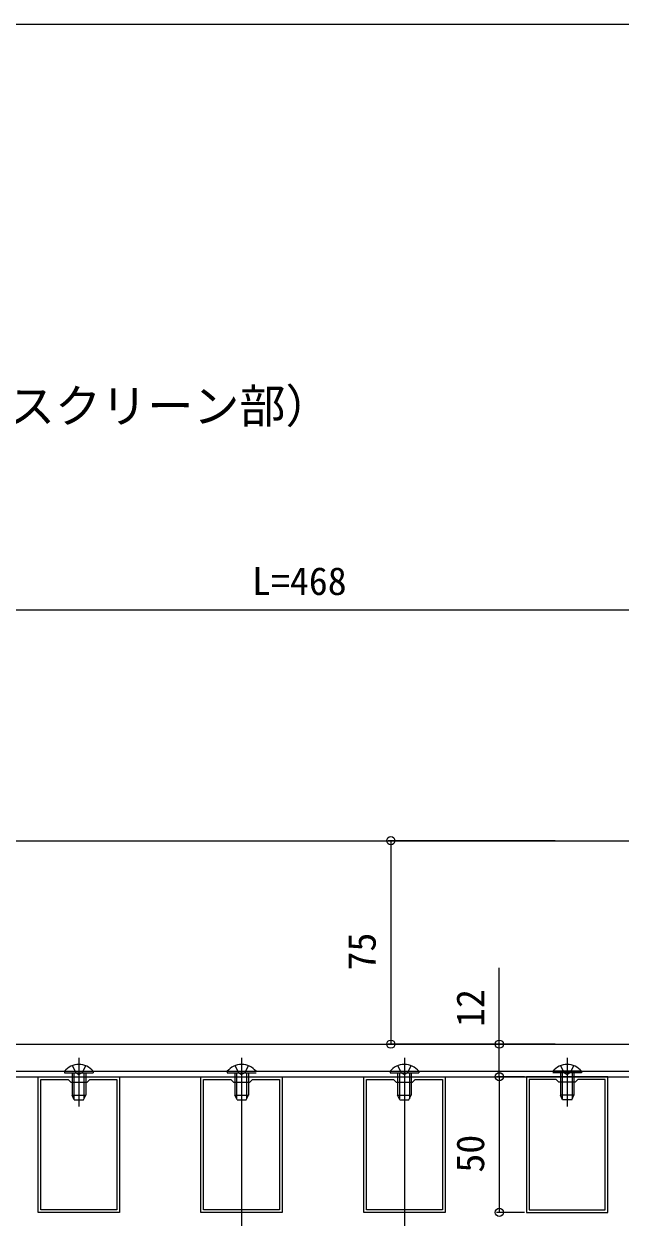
# Model space of a CAD drawing. Units: millimetres, scale not verified. Extents: x -875 to 875, y -1300 to 1292.
# Drawn here: x 227.4 to 447.5, y 807.4 to 1250.4 of the extents above; entities that cross this region are included whole.
import ezdxf
from ezdxf.enums import TextEntityAlignment as Align

# ---------------------------------------------------------------- set-up
doc = ezdxf.new("R2010")
doc.units = ezdxf.units.MM
doc.header["$LTSCALE"] = 8
for name, color, linetype in [('0-1_USER1', 3, 'Continuous'), ('0-2_YKK_11', 7, 'Continuous'), ('0-3_YKK_12', 2, 'Continuous'), ('0-4_YKK_13', 4, 'Continuous'), ('0-6_YKK_D', 6, 'Continuous'), ('0-7_YKK_ZWAK', 7, 'Continuous')]:
    doc.layers.add(name, color=color, linetype=linetype)
doc.styles.add('ＭＳ ゴシック', font='')
doc.styles.get('ＭＳ ゴシック').set_extended_font_data('MS Gothic')

msp = doc.modelspace()

# ---------------------------------------------------------------- linework, layer by layer
at = {"layer": '0-2_YKK_11'}
for points in [[(232.608, 812.379), (232.608, 862.379), (262.608, 862.379), (262.608, 812.379)], [(233.608, 813.379), (233.608, 861.379), (243.608, 861.379), (244.608, 860.379), (250.608, 860.379), (251.608, 861.379), (261.608, 861.379), (261.608, 813.379)], [(292.608, 812.379), (292.608, 862.379), (322.608, 862.379), (322.608, 812.379)], [(293.608, 813.379), (293.608, 861.379), (303.608, 861.379), (304.608, 860.379), (310.608, 860.379), (311.608, 861.379), (321.608, 861.379), (321.608, 813.379)], [(352.608, 812.379), (352.608, 862.379), (382.608, 862.379), (382.608, 812.379)], [(353.608, 813.379), (353.608, 861.379), (363.608, 861.379), (364.608, 860.379), (370.608, 860.379), (371.608, 861.379), (381.608, 861.379), (381.608, 813.379)], [(442.608, 812.379), (442.608, 862.379), (412.608, 862.379), (412.608, 812.379)], [(441.608, 813.379), (441.608, 861.379), (431.608, 861.379), (430.608, 860.379), (424.608, 860.379), (423.608, 861.379), (413.608, 861.379), (413.608, 813.379)]]:
    msp.add_lwpolyline(points, close=True, dxfattribs=at)
at = {"layer": '0-3_YKK_12'}
for p, q in [((141.608, 874.379), (533.608, 874.379)), ((141.608, 864.379), (533.608, 864.379)), ((307.608, 867.379), (307.608, 807.379)), ((367.608, 867.379), (367.608, 807.379)), ((141.608, 862.379), (533.608, 862.379))]:
    msp.add_line(p, q, dxfattribs=at)
msp.add_lwpolyline([(143.608, 874.379), (143.608, 949.379), (531.608, 949.379)], dxfattribs=at)
at = {"layer": '0-4_YKK_13'}
for p, q in [((247.608, 869.379), (247.608, 851.379)), ((307.608, 869.379), (307.608, 851.379)), ((367.608, 869.379), (367.608, 851.379)), ((427.608, 869.379), (427.608, 851.379)), ((242.308, 864.388), (242.308, 863.879)), ((302.308, 864.388), (302.308, 863.879)), ((302.308, 864.388), (312.908, 864.388)), ((362.308, 864.388), (362.308, 863.879)), ((432.908, 864.388), (422.308, 864.388)), ((432.908, 864.388), (432.908, 863.879)), ((242.308, 863.879), (252.908, 863.879)), ((302.308, 863.879), (312.908, 863.879)), ((362.308, 863.879), (372.908, 863.879)), ((432.908, 863.879), (422.308, 863.879)), ((245.108, 855.579), (250.108, 855.579)), ((245.908, 853.879), (245.108, 855.579)), ((249.308, 853.879), (250.108, 855.579)), ((305.108, 855.579), (310.108, 855.579)), ((305.908, 853.879), (305.108, 855.579)), ((309.308, 853.879), (310.108, 855.579)), ((365.108, 855.579), (370.108, 855.579)), ((365.908, 853.879), (365.108, 855.579)), ((369.308, 853.879), (370.108, 855.579)), ((430.108, 855.579), (425.108, 855.579)), ((425.908, 853.879), (425.108, 855.579)), ((429.308, 853.879), (430.108, 855.579)), ((245.908, 853.879), (249.308, 853.879)), ((305.908, 853.879), (309.308, 853.879)), ((365.908, 853.879), (369.308, 853.879)), ((429.308, 853.879), (425.908, 853.879))]:
    msp.add_line(p, q, dxfattribs=at)
for points in [[(242.308, 864.388), (252.908, 864.388), (252.908, 863.879)], [(245.208, 866.447), (246.463, 863.874), (247.608, 863.266)], [(250.008, 866.447), (248.753, 863.874), (247.608, 863.266)], [(305.208, 866.447), (306.463, 863.874), (307.608, 863.266)], [(310.008, 866.447), (308.753, 863.874), (307.608, 863.266)], [(362.308, 864.388), (372.908, 864.388), (372.908, 863.879)], [(365.208, 866.447), (366.463, 863.874), (367.608, 863.266)], [(370.008, 866.447), (368.753, 863.874), (367.608, 863.266)], [(425.208, 866.447), (426.463, 863.874), (427.608, 863.266)], [(430.008, 866.447), (428.753, 863.874), (427.608, 863.266)], [(245.108, 863.879), (245.108, 860.379), (245.108, 855.579)], [(245.763, 863.879), (245.763, 860.379), (245.763, 854.189)], [(249.454, 863.879), (249.454, 860.379), (249.454, 854.189)], [(250.108, 863.879), (250.108, 860.379), (250.108, 855.579)], [(305.108, 863.879), (305.108, 860.379), (305.108, 855.579)], [(305.763, 863.879), (305.763, 860.379), (305.763, 854.189)], [(309.454, 863.879), (309.454, 860.379), (309.454, 854.189)], [(310.108, 863.879), (310.108, 860.379), (310.108, 855.579)], [(365.108, 863.879), (365.108, 860.379), (365.108, 855.579)], [(365.763, 863.879), (365.763, 860.379), (365.763, 854.189)], [(369.454, 863.879), (369.454, 860.379), (369.454, 854.189)], [(370.108, 863.879), (370.108, 860.379), (370.108, 855.579)], [(425.108, 863.879), (425.108, 860.379), (425.108, 855.579)], [(425.763, 863.879), (425.763, 860.379), (425.763, 854.189)], [(429.454, 863.879), (429.454, 860.379), (429.454, 854.189)], [(430.108, 863.879), (430.108, 860.379), (430.108, 855.579)]]:
    msp.add_lwpolyline(points, dxfattribs=at)
for centre in [(247.608, 859.996), (307.608, 859.996), (367.608, 859.996), (427.608, 859.996)]:
    msp.add_arc(centre, 6.884, 39.65098, 140.34902, dxfattribs=at)
at = {"layer": '0-6_YKK_D'}
for p, q in [((571.608, 1034.379), (103.608, 1034.379)), ((423.223, 949.379), (361.608, 949.379)), ((362.608, 949.379), (362.608, 874.379)), ((423.223, 874.379), (361.608, 874.379)), ((422.223, 874.379), (401.608, 874.379)), ((411.908, 862.379), (401.608, 862.379)), ((411.908, 862.379), (401.608, 862.379)), ((402.608, 862.379), (402.608, 812.379)), ((411.908, 812.379), (401.608, 812.379))]:
    msp.add_line(p, q, dxfattribs=at)
msp.add_lwpolyline([(402.608, 862.379), (402.608, 874.379), (402.608, 902.561)], dxfattribs=at)
for centre in [(362.608, 949.379), (362.608, 874.379), (402.608, 874.379), (402.608, 862.379), (402.608, 862.379), (402.608, 812.379)]:
    msp.add_circle(centre, 1.5, dxfattribs=at)
at = {"layer": '0-7_YKK_ZWAK'}
msp.add_line((-875, 1250.4), (875, 1250.4), dxfattribs=at)

# ---------------------------------------------------------------- texts
at = {"layer": '0-1_USER1', "style": 'ＭＳ ゴシック'}
msp.add_text('●B-B断面（スクリーン部）', height=12.46, dxfattribs=at).set_placement((128.382, 1099.667), align=Align.BOTTOM_LEFT)
at = {"layer": '0-6_YKK_D', "style": 'ＭＳ ゴシック'}
msp.add_text('L=468', height=10.26, dxfattribs=at).set_placement((311.438, 1036.879), align=Align.BOTTOM_LEFT)
for s, p in [('75', (360.108, 901.539)), ('12', (400.108, 880.732)), ('50', (400.108, 827.038))]:
    msp.add_text(s, height=10.26, rotation=90, dxfattribs=at).set_placement(p, align=Align.BOTTOM_LEFT)

doc.saveas('drawing.dxf')
